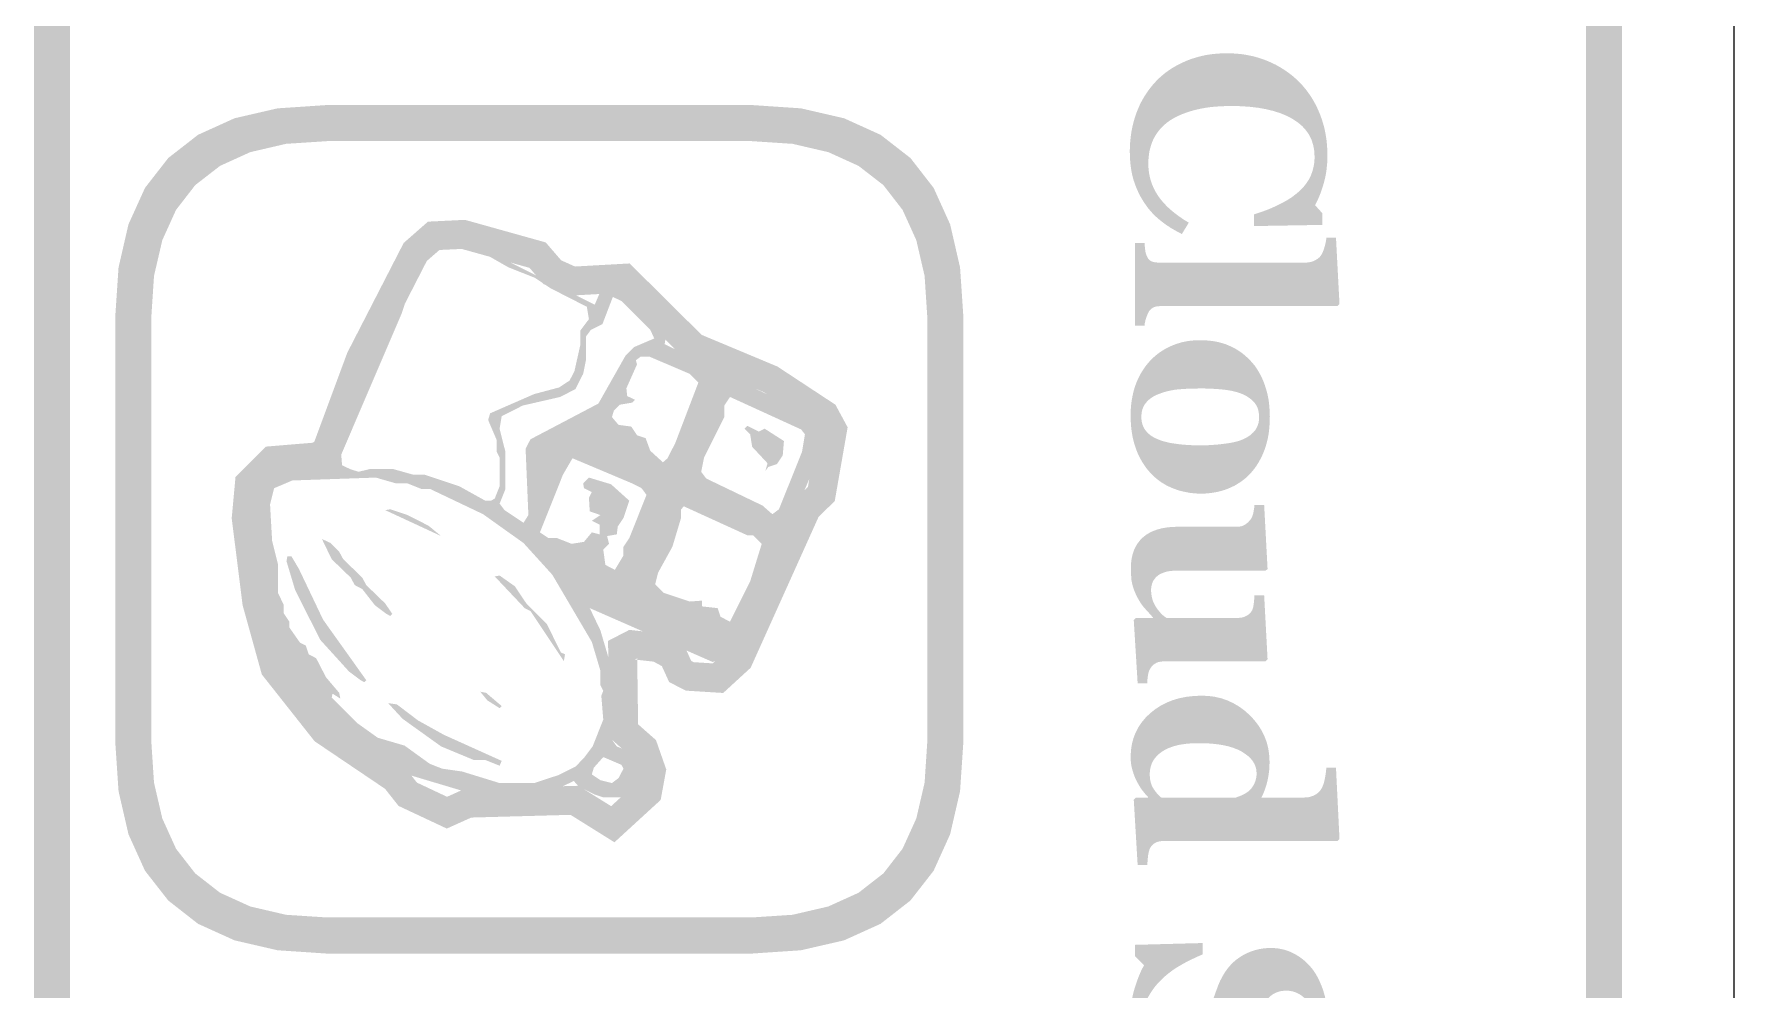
# Model space of a CAD drawing. Header units: millimetres. Extents: x 6 to 297, y 55 to 451.
# Drawn here: x 275.2 to 294.04, y 347.1 to 357.69 of the extents above; entities that cross this region are included whole.
import ezdxf

# ---------------------------------------------------------------- set-up
doc = ezdxf.new("R2010")
doc.units = ezdxf.units.MM
doc.layers.add('CUT', color=1, linetype='Continuous')
doc.layers.add('RASTER', color=7, linetype='Continuous')

msp = doc.modelspace()

# ---------------------------------------------------------------- hatches: boundary and pattern name
at = {"layer": 'RASTER'}
h = msp.add_hatch(color=7, dxfattribs=at)
h.paths.add_polyline_path([(290.6, 383), (291.116, 382.966), (291.563, 382.862), (291.941, 382.691), (292.25, 382.45), (292.491, 382.141), (292.663, 381.763), (292.766, 381.316), (292.8, 380.8), (292.8, 323.6), (292.766, 323.084), (292.662, 322.638), (292.491, 322.259), (292.25, 321.95), (291.941, 321.709), (291.563, 321.537), (291.116, 321.434), (290.6, 321.4), (277.4, 321.4), (276.884, 321.434), (276.438, 321.537), (276.059, 321.709), (275.75, 321.95), (275.509, 322.259), (275.338, 322.638), (275.234, 323.084), (275.2, 323.6), (275.2, 380.8), (275.234, 381.316), (275.338, 381.763), (275.509, 382.141), (275.75, 382.45), (276.059, 382.691), (276.438, 382.862), (276.884, 382.966), (277.4, 383)])
h.paths.add_polyline_path([(290.6, 382.6), (277.4, 382.6), (276.978, 382.572), (276.612, 382.488), (276.303, 382.347), (276.05, 382.15), (275.853, 381.897), (275.713, 381.588), (275.628, 381.222), (275.6, 380.8), (275.6, 323.6), (275.628, 323.178), (275.713, 322.813), (275.853, 322.503), (276.05, 322.25), (276.303, 322.053), (276.612, 321.912), (276.978, 321.828), (277.4, 321.8), (290.6, 321.8), (291.022, 321.828), (291.388, 321.912), (291.697, 322.053), (291.95, 322.25), (292.147, 322.503), (292.287, 322.813), (292.372, 323.178), (292.4, 323.6), (292.4, 380.8), (292.372, 381.222), (292.287, 381.588), (292.147, 381.897), (291.95, 382.15), (291.697, 382.347), (291.388, 382.488), (291.022, 382.572), (290.6, 382.6)], flags=0)
for points in [[(287.344, 356.387), (287.345, 356.443), (287.349, 356.499), (287.355, 356.554), (287.363, 356.608), (287.373, 356.661), (287.386, 356.713), (287.401, 356.764), (287.418, 356.814), (287.438, 356.863), (287.459, 356.911), (287.483, 356.956), (287.509, 357.001), (287.537, 357.043), (287.567, 357.084), (287.599, 357.124), (287.633, 357.161), (287.668, 357.197), (287.706, 357.23), (287.745, 357.262), (287.787, 357.291), (287.83, 357.319), (287.876, 357.344), (287.924, 357.368), (287.973, 357.39), (288.025, 357.41), (288.077, 357.426), (288.131, 357.441), (288.186, 357.453), (288.243, 357.462), (288.3, 357.468), (288.359, 357.472), (288.42, 357.473), (288.479, 357.472), (288.538, 357.468), (288.596, 357.462), (288.652, 357.452), (288.708, 357.441), (288.762, 357.426), (288.815, 357.409), (288.867, 357.389), (288.918, 357.367), (288.967, 357.343), (289.014, 357.316), (289.059, 357.288), (289.103, 357.257), (289.145, 357.225), (289.185, 357.19), (289.224, 357.153), (289.26, 357.114), (289.294, 357.074), (289.325, 357.032), (289.355, 356.988), (289.383, 356.942), (289.408, 356.895), (289.432, 356.845), (289.453, 356.794), (289.472, 356.741), (289.489, 356.687), (289.503, 356.633), (289.514, 356.577), (289.523, 356.52), (289.529, 356.463), (289.533, 356.405), (289.534, 356.346), (289.534, 356.303), (289.532, 356.261), (289.528, 356.22), (289.524, 356.18), (289.518, 356.141), (289.511, 356.104), (289.502, 356.067), (289.493, 356.031), (289.482, 355.996), (289.471, 355.962), (289.46, 355.93), (289.448, 355.899), (289.436, 355.87), (289.424, 355.842), (289.411, 355.816), (289.398, 355.79), (289.479, 355.7), (289.479, 355.572), (288.72, 355.559), (288.72, 355.688), (288.804, 355.716), (288.882, 355.745), (288.954, 355.776), (289.021, 355.809), (289.082, 355.842), (289.137, 355.877), (289.186, 355.914), (289.23, 355.951), (289.268, 355.991), (289.301, 356.033), (289.329, 356.076), (289.352, 356.122), (289.369, 356.17), (289.382, 356.22), (289.39, 356.272), (289.392, 356.326), (289.388, 356.393), (289.377, 356.456), (289.358, 356.514), (289.332, 356.569), (289.297, 356.619), (289.256, 356.665), (289.207, 356.707), (289.15, 356.745), (289.086, 356.779), (289.016, 356.808), (288.94, 356.833), (288.858, 356.853), (288.77, 356.869), (288.676, 356.88), (288.576, 356.887), (288.469, 356.889), (288.409, 356.888), (288.35, 356.886), (288.294, 356.882), (288.24, 356.877), (288.188, 356.87), (288.139, 356.861), (288.092, 356.851), (288.047, 356.84), (288.004, 356.827), (287.963, 356.813), (287.925, 356.799), (287.889, 356.783), (287.855, 356.767), (287.822, 356.749), (287.793, 356.731), (287.765, 356.712), (287.738, 356.69), (287.713, 356.667), (287.69, 356.644), (287.668, 356.619), (287.649, 356.594), (287.631, 356.567), (287.615, 356.539), (287.601, 356.511), (287.589, 356.482), (287.579, 356.452), (287.57, 356.421), (287.562, 356.389), (287.557, 356.357), (287.553, 356.323), (287.55, 356.289), (287.549, 356.255), (287.551, 356.204), (287.556, 356.155), (287.565, 356.107), (287.577, 356.061), (287.593, 356.016), (287.612, 355.972), (287.635, 355.93), (287.661, 355.889), (287.69, 355.85), (287.724, 355.811), (287.76, 355.773), (287.801, 355.736), (287.845, 355.7), (287.892, 355.665), (287.943, 355.63), (287.998, 355.597), (287.921, 355.471), (287.89, 355.487), (287.859, 355.504), (287.829, 355.521), (287.799, 355.538), (287.771, 355.557), (287.743, 355.575), (287.717, 355.595), (287.691, 355.615), (287.666, 355.635), (287.642, 355.656), (287.618, 355.678), (287.596, 355.701), (287.575, 355.725), (287.554, 355.749), (287.534, 355.775), (287.516, 355.801), (287.496, 355.83), (287.478, 355.86), (287.46, 355.891), (287.444, 355.922), (287.429, 355.955), (287.415, 355.988), (287.402, 356.022), (287.39, 356.056), (287.379, 356.092), (287.37, 356.129), (287.362, 356.168), (287.356, 356.209), (287.351, 356.251), (287.347, 356.294), (287.345, 356.34), (287.344, 356.387)], [(287.4, 354.454), (287.4, 355.373), (287.507, 355.373), (287.508, 355.363), (287.508, 355.354), (287.509, 355.345), (287.51, 355.335), (287.511, 355.326), (287.512, 355.317), (287.513, 355.308), (287.514, 355.299), (287.515, 355.29), (287.517, 355.281), (287.518, 355.273), (287.52, 355.265), (287.522, 355.257), (287.524, 355.25), (287.526, 355.242), (287.529, 355.235), (287.534, 355.224), (287.539, 355.214), (287.544, 355.204), (287.55, 355.196), (287.557, 355.188), (287.564, 355.182), (287.571, 355.176), (287.579, 355.171), (287.588, 355.167), (287.597, 355.164), (287.607, 355.161), (287.618, 355.159), (287.629, 355.157), (287.641, 355.156), (287.653, 355.155), (287.667, 355.155), (289.29, 355.155), (289.303, 355.155), (289.317, 355.156), (289.33, 355.158), (289.343, 355.16), (289.356, 355.163), (289.369, 355.167), (289.381, 355.172), (289.393, 355.177), (289.404, 355.183), (289.415, 355.19), (289.425, 355.196), (289.435, 355.204), (289.444, 355.212), (289.452, 355.22), (289.459, 355.229), (289.465, 355.238), (289.47, 355.246), (289.475, 355.255), (289.48, 355.264), (289.484, 355.275), (289.489, 355.286), (289.493, 355.299), (289.498, 355.312), (289.502, 355.327), (289.506, 355.341), (289.51, 355.356), (289.513, 355.369), (289.516, 355.383), (289.518, 355.395), (289.52, 355.408), (289.522, 355.42), (289.523, 355.431), (289.629, 355.431), (289.668, 354.695), (289.644, 354.673), (287.686, 354.673), (287.672, 354.672), (287.66, 354.671), (287.648, 354.67), (287.637, 354.668), (287.626, 354.665), (287.616, 354.662), (287.606, 354.658), (287.598, 354.654), (287.59, 354.648), (287.582, 354.643), (287.575, 354.636), (287.568, 354.629), (287.561, 354.621), (287.555, 354.612), (287.55, 354.602), (287.545, 354.592), (287.542, 354.585), (287.539, 354.577), (287.536, 354.57), (287.533, 354.562), (287.53, 354.554), (287.527, 354.546), (287.524, 354.539), (287.522, 354.531), (287.519, 354.522), (287.517, 354.514), (287.515, 354.505), (287.513, 354.495), (287.511, 354.486), (287.509, 354.476), (287.508, 354.465), (287.507, 354.454)], [(287.431, 350.495), (287.388, 351.194), (287.409, 351.216), (287.601, 351.216), (287.601, 351.224), (287.589, 351.237), (287.578, 351.249), (287.567, 351.261), (287.556, 351.274), (287.545, 351.286), (287.534, 351.298), (287.523, 351.31), (287.512, 351.322), (287.501, 351.334), (287.491, 351.347), (287.481, 351.36), (287.471, 351.374), (287.461, 351.388), (287.452, 351.404), (287.443, 351.419), (287.434, 351.435), (287.424, 351.454), (287.415, 351.472), (287.407, 351.49), (287.399, 351.508), (287.392, 351.526), (287.386, 351.543), (287.38, 351.56), (287.375, 351.577), (287.371, 351.594), (287.367, 351.614), (287.363, 351.635), (287.361, 351.659), (287.359, 351.684), (287.357, 351.711), (287.356, 351.74), (287.356, 351.771), (287.358, 351.824), (287.364, 351.875), (287.375, 351.922), (287.389, 351.966), (287.408, 352.007), (287.431, 352.044), (287.458, 352.079), (287.489, 352.11), (287.524, 352.138), (287.563, 352.162), (287.605, 352.182), (287.65, 352.198), (287.699, 352.211), (287.751, 352.22), (287.807, 352.226), (287.866, 352.228), (288.525, 352.228), (288.539, 352.228), (288.552, 352.229), (288.565, 352.231), (288.577, 352.233), (288.588, 352.236), (288.599, 352.24), (288.609, 352.245), (288.618, 352.25), (288.627, 352.256), (288.635, 352.262), (288.644, 352.268), (288.652, 352.275), (288.66, 352.283), (288.667, 352.291), (288.675, 352.299), (288.682, 352.308), (288.687, 352.316), (288.692, 352.324), (288.696, 352.333), (288.701, 352.342), (288.704, 352.352), (288.708, 352.362), (288.711, 352.373), (288.713, 352.385), (288.716, 352.396), (288.718, 352.407), (288.719, 352.418), (288.721, 352.429), (288.723, 352.44), (288.724, 352.45), (288.725, 352.46), (288.726, 352.47), (288.833, 352.47), (288.871, 351.759), (288.849, 351.743), (287.875, 351.743), (287.838, 351.742), (287.804, 351.739), (287.773, 351.735), (287.744, 351.729), (287.717, 351.72), (287.693, 351.71), (287.671, 351.699), (287.652, 351.685), (287.635, 351.67), (287.621, 351.653), (287.608, 351.636), (287.598, 351.616), (287.59, 351.596), (287.585, 351.574), (287.581, 351.551), (287.58, 351.526), (287.581, 351.501), (287.584, 351.475), (287.588, 351.451), (287.594, 351.427), (287.601, 351.404), (287.611, 351.382), (287.622, 351.36), (287.634, 351.339), (287.648, 351.319), (287.662, 351.301), (287.676, 351.284), (287.69, 351.268), (287.705, 351.253), (287.72, 351.24), (287.735, 351.229), (287.75, 351.219), (288.54, 351.219), (288.552, 351.219), (288.564, 351.22), (288.576, 351.221), (288.587, 351.223), (288.598, 351.226), (288.609, 351.229), (288.619, 351.233), (288.629, 351.238), (288.639, 351.243), (288.648, 351.248), (288.657, 351.254), (288.665, 351.261), (288.673, 351.268), (288.68, 351.276), (288.687, 351.284), (288.693, 351.293), (288.698, 351.3), (288.702, 351.308), (288.705, 351.316), (288.708, 351.325), (288.711, 351.335), (288.713, 351.346), (288.715, 351.357), (288.717, 351.369), (288.718, 351.381), (288.72, 351.393), (288.721, 351.406), (288.722, 351.418), (288.723, 351.431), (288.724, 351.444), (288.725, 351.456), (288.726, 351.469), (288.833, 351.469), (288.871, 350.759), (288.849, 350.737), (287.718, 350.737), (287.705, 350.736), (287.693, 350.735), (287.682, 350.734), (287.67, 350.731), (287.66, 350.729), (287.65, 350.725), (287.64, 350.721), (287.631, 350.716), (287.622, 350.711), (287.613, 350.705), (287.605, 350.698), (287.598, 350.691), (287.59, 350.683), (287.583, 350.675), (287.576, 350.666), (287.57, 350.656), (287.566, 350.649), (287.562, 350.641), (287.558, 350.633), (287.555, 350.624), (287.552, 350.615), (287.55, 350.605), (287.548, 350.594), (287.546, 350.584), (287.544, 350.572), (287.543, 350.561), (287.542, 350.55), (287.54, 350.539), (287.54, 350.528), (287.539, 350.517), (287.538, 350.506), (287.538, 350.495)], [(287.344, 346.738), (287.345, 346.785), (287.347, 346.831), (287.351, 346.877), (287.356, 346.922), (287.363, 346.966), (287.371, 347.009), (287.38, 347.051), (287.391, 347.093), (287.403, 347.133), (287.416, 347.172), (287.429, 347.209), (287.442, 347.245), (287.457, 347.279), (287.471, 347.312), (287.487, 347.343), (287.503, 347.372), (287.4, 347.473), (287.4, 347.597), (288.151, 347.617), (288.151, 347.491), (288.125, 347.48), (288.097, 347.468), (288.07, 347.455), (288.042, 347.442), (288.013, 347.428), (287.984, 347.414), (287.955, 347.398), (287.926, 347.382), (287.897, 347.365), (287.868, 347.348), (287.84, 347.33), (287.813, 347.311), (287.787, 347.292), (287.762, 347.272), (287.737, 347.251), (287.713, 347.23), (287.69, 347.207), (287.667, 347.184), (287.645, 347.16), (287.624, 347.135), (287.605, 347.11), (287.587, 347.084), (287.57, 347.057), (287.554, 347.03), (287.539, 347.002), (287.527, 346.972), (287.516, 346.942), (287.508, 346.91), (287.501, 346.877), (287.496, 346.843), (287.493, 346.808), (287.492, 346.771), (287.494, 346.723), (287.498, 346.677), (287.506, 346.635), (287.517, 346.595), (287.53, 346.559), (287.547, 346.525), (287.567, 346.494), (287.59, 346.466), (287.615, 346.441), (287.642, 346.419), (287.67, 346.401), (287.7, 346.386), (287.731, 346.375), (287.764, 346.366), (287.799, 346.361), (287.835, 346.36), (287.865, 346.361), (287.893, 346.365), (287.921, 346.372), (287.947, 346.382), (287.972, 346.395), (287.996, 346.41), (288.018, 346.429), (288.039, 346.45), (288.06, 346.474), (288.079, 346.501), (288.098, 346.531), (288.116, 346.565), (288.134, 346.601), (288.151, 346.641), (288.167, 346.683), (288.182, 346.729), (288.192, 346.759), (288.202, 346.789), (288.211, 346.818), (288.22, 346.847), (288.229, 346.875), (288.238, 346.902), (288.247, 346.929), (288.255, 346.955), (288.264, 346.981), (288.272, 347.006), (288.281, 347.031), (288.29, 347.055), (288.298, 347.079), (288.307, 347.103), (288.316, 347.126), (288.324, 347.149), (288.346, 347.2), (288.371, 347.247), (288.397, 347.291), (288.426, 347.332), (288.457, 347.369), (288.49, 347.403), (288.525, 347.433), (288.563, 347.46), (288.602, 347.484), (288.643, 347.505), (288.685, 347.523), (288.728, 347.537), (288.771, 347.548), (288.817, 347.556), (288.863, 347.561), (288.91, 347.562), (288.941, 347.561), (288.97, 347.559), (289, 347.555), (289.029, 347.549), (289.059, 347.542), (289.087, 347.533), (289.116, 347.522), (289.144, 347.51), (289.172, 347.496), (289.199, 347.48), (289.225, 347.463), (289.25, 347.445), (289.275, 347.425), (289.299, 347.403), (289.323, 347.38), (289.345, 347.356), (289.366, 347.331), (289.385, 347.304), (289.404, 347.276), (289.421, 347.246), (289.438, 347.214), (289.453, 347.18), (289.468, 347.145), (289.482, 347.108), (289.494, 347.07), (289.505, 347.031), (289.514, 346.991), (289.521, 346.951), (289.527, 346.909), (289.531, 346.867), (289.533, 346.824), (289.534, 346.78), (289.534, 346.737), (289.531, 346.695), (289.528, 346.654), (289.522, 346.613), (289.516, 346.573), (289.507, 346.533), (289.498, 346.494), (289.487, 346.456), (289.475, 346.42), (289.463, 346.385), (289.451, 346.352), (289.439, 346.322), (289.427, 346.293), (289.415, 346.266), (289.403, 346.242), (289.391, 346.219), (289.479, 346.13), (289.479, 346.002), (288.77, 345.991), (288.77, 346.117), (288.798, 346.128), (288.827, 346.139), (288.856, 346.152), (288.885, 346.164), (288.914, 346.177), (288.944, 346.191), (288.974, 346.205), (289.003, 346.22), (289.032, 346.235), (289.06, 346.25), (289.087, 346.265), (289.113, 346.281), (289.137, 346.297), (289.16, 346.312), (289.181, 346.329), (289.202, 346.345), (289.222, 346.363), (289.242, 346.382), (289.261, 346.402), (289.278, 346.422), (289.295, 346.443), (289.31, 346.465), (289.324, 346.487), (289.337, 346.511), (289.349, 346.534), (289.359, 346.559), (289.368, 346.585), (289.375, 346.612), (289.381, 346.64), (289.385, 346.669), (289.387, 346.699), (289.388, 346.73), (289.386, 346.769), (289.382, 346.806), (289.375, 346.841), (289.365, 346.874), (289.353, 346.905), (289.338, 346.935), (289.319, 346.963), (289.298, 346.989), (289.275, 347.012), (289.251, 347.033), (289.225, 347.05), (289.198, 347.064), (289.17, 347.075), (289.141, 347.083), (289.11, 347.088), (289.077, 347.089), (289.047, 347.088), (289.018, 347.084), (288.99, 347.077), (288.964, 347.067), (288.939, 347.055), (288.916, 347.04), (288.894, 347.022), (288.874, 347.002), (288.854, 346.979), (288.835, 346.952), (288.817, 346.923), (288.799, 346.89), (288.782, 346.855), (288.766, 346.816), (288.75, 346.775), (288.734, 346.73), (288.725, 346.703), (288.716, 346.676), (288.707, 346.648), (288.698, 346.621), (288.689, 346.593), (288.68, 346.565), (288.67, 346.537), (288.661, 346.509), (288.652, 346.481), (288.643, 346.454), (288.634, 346.428), (288.625, 346.403), (288.617, 346.378), (288.608, 346.354), (288.599, 346.331), (288.591, 346.308), (288.569, 346.257), (288.546, 346.209), (288.521, 346.163), (288.493, 346.121), (288.464, 346.083), (288.433, 346.047), (288.4, 346.015), (288.365, 345.985), (288.327, 345.959), (288.288, 345.937), (288.247, 345.918), (288.203, 345.902), (288.157, 345.89), (288.109, 345.882), (288.059, 345.877), (288.006, 345.875), (287.973, 345.876), (287.94, 345.879), (287.907, 345.884), (287.874, 345.891), (287.841, 345.899), (287.809, 345.91), (287.777, 345.923), (287.746, 345.938), (287.715, 345.954), (287.685, 345.972), (287.657, 345.991), (287.63, 346.012), (287.605, 346.034), (287.581, 346.057), (287.558, 346.082), (287.536, 346.108), (287.514, 346.138), (287.493, 346.169), (287.473, 346.201), (287.455, 346.234), (287.437, 346.269), (287.422, 346.304), (287.407, 346.341), (287.394, 346.379), (287.382, 346.418), (287.372, 346.459), (287.364, 346.501), (287.357, 346.545), (287.351, 346.591), (287.347, 346.638), (287.345, 346.687), (287.344, 346.738)]]:
    msp.add_hatch(color=7, dxfattribs=at).paths.add_polyline_path(points)
h = msp.add_hatch(color=7, dxfattribs=at)
h.paths.add_polyline_path([(283.15, 356.9), (283.701, 356.863), (284.178, 356.753), (284.582, 356.57), (284.913, 356.313), (285.17, 355.982), (285.353, 355.578), (285.463, 355.101), (285.5, 354.55), (285.5, 349.85), (285.463, 349.299), (285.353, 348.822), (285.17, 348.418), (284.913, 348.088), (284.582, 347.83), (284.178, 347.647), (283.701, 347.537), (283.15, 347.5), (278.45, 347.5), (277.899, 347.537), (277.422, 347.647), (277.018, 347.83), (276.688, 348.088), (276.43, 348.418), (276.247, 348.822), (276.137, 349.299), (276.1, 349.85), (276.1, 354.55), (276.137, 355.101), (276.247, 355.578), (276.43, 355.982), (276.688, 356.313), (277.018, 356.57), (277.422, 356.753), (277.899, 356.863), (278.45, 356.9)])
h.paths.add_polyline_path([(283.15, 356.5), (278.45, 356.5), (277.993, 356.47), (277.597, 356.378), (277.262, 356.226), (276.987, 356.013), (276.774, 355.738), (276.622, 355.403), (276.53, 355.007), (276.5, 354.55), (276.5, 349.85), (276.53, 349.393), (276.622, 348.997), (276.774, 348.662), (276.987, 348.388), (277.262, 348.174), (277.597, 348.022), (277.993, 347.93), (278.45, 347.9), (283.15, 347.9), (283.607, 347.93), (284.003, 348.022), (284.338, 348.174), (284.613, 348.388), (284.826, 348.662), (284.978, 348.997), (285.07, 349.393), (285.1, 349.85), (285.1, 354.55), (285.07, 355.007), (284.978, 355.403), (284.826, 355.738), (284.613, 356.013), (284.338, 356.226), (284.003, 356.378), (283.607, 356.47), (283.15, 356.5)], flags=0)
h = msp.add_hatch(color=7, dxfattribs=at)
h.paths.add_polyline_path([(284.217, 353.33), (284.074, 352.512), (283.896, 352.34), (283.142, 350.666), (282.838, 350.387), (282.423, 350.413), (282.239, 350.508), (282.158, 350.685), (282.067, 350.734), (281.859, 350.757), (281.885, 350.77), (281.895, 350.04), (282.093, 349.865), (282.207, 349.54), (282.145, 349.202), (281.633, 348.733), (281.146, 349.037), (280.046, 349.007), (279.775, 348.885), (279.24, 349.136), (279.091, 349.325), (278.31, 349.852), (277.725, 350.592), (277.512, 351.359), (277.391, 352.323), (277.433, 352.778), (277.77, 353.116), (278.289, 353.159), (278.307, 353.171), (278.672, 354.156), (279.297, 355.372), (279.566, 355.608), (279.976, 355.628), (280.871, 355.378), (281.042, 355.18), (281.195, 355.111), (281.801, 355.145), (282.599, 354.354), (283.439, 354.003), (284.082, 353.58)])
h.paths.add_polyline_path([(283.883, 353.276), (283.839, 353.357), (283.288, 353.719), (282.418, 354.083), (281.677, 354.818), (281.135, 354.788), (280.846, 354.917), (280.692, 355.096), (279.94, 355.306), (279.693, 355.294), (279.553, 355.172), (278.965, 354.026), (278.571, 352.962), (278.397, 352.847), (277.914, 352.806), (277.741, 352.633), (277.712, 352.329), (277.827, 351.422), (278.016, 350.74), (278.53, 350.089), (279.312, 349.562), (279.444, 349.394), (279.778, 349.237), (279.973, 349.325), (281.234, 349.359), (281.596, 349.133), (281.85, 349.366), (281.877, 349.514), (281.819, 349.68), (281.577, 349.894), (281.562, 350.964), (281.798, 351.086), (282.164, 351.045), (282.405, 350.916), (282.484, 350.741), (282.51, 350.728), (282.722, 350.715), (282.877, 350.858), (283.629, 352.528), (283.777, 352.67), (283.883, 353.276)], flags=0)
h = msp.add_hatch(color=7, dxfattribs=at)
h.paths.add_polyline_path([(283.957, 353.306), (283.967, 353.188), (283.839, 352.868), (283.105, 351.145), (282.923, 350.816), (282.722, 350.73), (281.359, 351.327), (281.477, 351.081), (281.637, 350.539), (281.669, 350.124), (281.605, 349.868), (281.659, 349.795), (281.838, 349.718), (281.892, 349.645), (281.892, 349.453), (281.806, 349.284), (281.701, 349.23), (281.509, 349.23), (281.414, 349.262), (281.244, 349.348), (281.181, 349.412), (280.871, 349.262), (280.711, 349.23), (280.36, 349.23), (280.296, 349.262), (279.977, 349.294), (279.339, 349.485), (279.042, 349.635), (278.595, 349.954), (278.244, 350.306), (278.053, 350.593), (277.871, 350.953), (277.775, 351.273), (277.743, 351.592), (277.711, 351.656), (277.711, 351.847), (277.647, 352.166), (277.647, 352.613), (277.733, 352.782), (277.935, 352.9), (278.445, 352.9), (278.487, 352.923), (278.86, 353.826), (279.285, 354.742), (279.307, 354.688), (279.275, 354.592), (278.605, 353.028), (278.614, 352.91), (278.701, 352.868), (278.796, 352.837), (278.924, 352.868), (279.179, 352.868), (279.403, 352.805), (279.53, 352.805), (279.913, 352.677), (280.201, 352.517), (280.264, 352.517), (280.306, 352.54), (280.36, 352.677), (280.36, 352.996), (280.328, 353.06), (280.328, 353.188), (280.233, 353.411), (280.255, 353.485), (280.743, 353.698), (281.021, 353.772), (281.136, 353.848), (281.19, 353.954), (281.254, 354.241), (281.254, 354.401), (281.35, 354.528), (281.327, 354.665), (280.925, 354.87), (280.753, 354.985), (280.456, 355.103), (280.233, 355.23), (280.073, 355.294), (279.977, 355.294), (279.85, 355.358), (279.754, 355.358), (279.648, 355.304), (279.553, 355.208), (279.317, 354.761), (279.339, 354.879), (279.521, 355.24), (279.617, 355.336), (279.722, 355.39), (279.913, 355.39), (280.201, 355.294), (281.414, 354.688), (281.5, 354.889), (281.669, 354.911), (281.851, 354.774), (281.883, 354.71), (282.093, 354.506), (282.202, 354.327), (282.189, 354.251), (283.817, 353.453), (283.913, 353.389)])
h.paths.add_polyline_path([(283.744, 353.252), (283.702, 353.306), (282.914, 353.666), (282.85, 353.571), (282.85, 353.443), (282.626, 352.996), (282.594, 352.837), (282.649, 352.763), (283.274, 352.463), (283.383, 352.367), (283.456, 352.422), (283.712, 353.06)], flags=0)
h.paths.add_polyline_path([(283.511, 353.178), (283.498, 353.019), (283.434, 352.923), (283.338, 352.891), (283.306, 352.846), (283.329, 352.932), (283.159, 353.114), (283.137, 353.252), (283.073, 353.315), (283.105, 353.347), (283.233, 353.283), (283.297, 353.315)], flags=0)
h.paths.add_polyline_path([(283.265, 352.039), (283.169, 352.134), (283.105, 352.134), (282.403, 352.454), (282.371, 352.422), (282.371, 352.326), (282.275, 352.007), (282.116, 351.719), (282.084, 351.592), (282.18, 351.496), (282.467, 351.4), (282.604, 351.41), (282.604, 351.346), (282.776, 351.327), (282.808, 351.231), (282.914, 351.177), (283.137, 351.624)], flags=0)
h.paths.add_polyline_path([(282.563, 353.826), (282.467, 353.922), (282.02, 354.113), (281.924, 354.113), (281.87, 354.072), (281.883, 354.027), (281.765, 353.762), (281.774, 353.676), (281.86, 353.635), (281.828, 353.603), (281.691, 353.58), (281.627, 353.516), (281.605, 353.443), (281.678, 353.357), (281.819, 353.338), (281.883, 353.242), (281.978, 353.21), (282.03, 353.07), (282.17, 352.942), (282.221, 352.987), (282.307, 353.156)], flags=0)
h.paths.add_polyline_path([(282.074, 354.314), (282.03, 354.41), (281.71, 354.729), (281.615, 354.774), (281.5, 354.474), (281.372, 354.41), (281.318, 354.337), (281.318, 354.081), (281.286, 353.922), (281.2, 353.753), (281.031, 353.666), (280.616, 353.571), (280.383, 353.453), (280.36, 353.315), (280.424, 353.06), (280.424, 352.645), (280.36, 352.485), (280.415, 352.412), (280.625, 352.272), (280.679, 352.358), (280.648, 353.092), (280.702, 353.197), (281.455, 353.593), (281.755, 354.123), (281.851, 354.219)], flags=0)
h.paths.add_polyline_path([(281.988, 352.581), (281.934, 352.655), (281.828, 352.709), (281.168, 352.987), (281.062, 352.805), (280.807, 352.166), (280.903, 352.102), (280.999, 352.102), (281.158, 352.039), (281.295, 352.061), (281.382, 352.166), (281.468, 352.144), (281.468, 352.252), (281.382, 352.294), (281.477, 352.358), (281.359, 352.399), (281.35, 352.549), (281.382, 352.613), (281.295, 352.655), (281.286, 352.709), (281.35, 352.773), (281.595, 352.699), (281.797, 352.517), (281.733, 352.326), (281.669, 352.23), (281.659, 352.144), (281.551, 352.125), (281.573, 352.039), (281.509, 351.975), (281.532, 351.806), (281.637, 351.751), (281.733, 351.911), (281.733, 352.007), (281.797, 352.102)], flags=0)
h.paths.add_polyline_path([(281.733, 349.549), (281.71, 349.591), (281.509, 349.677), (281.404, 349.559), (281.382, 349.485), (281.477, 349.421), (281.605, 349.389), (281.678, 349.444)], flags=0)
h.paths.add_polyline_path([(281.509, 350.411), (281.477, 350.475), (281.477, 350.634), (281.382, 350.953), (280.944, 351.697), (280.625, 352.048), (280.178, 352.367), (279.594, 352.645), (279.498, 352.645), (279.339, 352.709), (279.211, 352.709), (278.988, 352.773), (278.062, 352.741), (277.861, 352.655), (277.816, 352.476), (277.839, 352.071), (277.903, 351.815), (277.903, 351.496), (277.966, 351.368), (277.966, 351.273), (278.03, 351.177), (278.03, 351.113), (278.148, 350.944), (278.212, 350.912), (278.244, 350.816), (278.327, 350.772), (278.436, 350.561), (278.582, 350.389), (278.595, 350.325), (278.509, 350.379), (278.499, 350.337), (278.787, 350.05), (279.01, 349.891), (279.307, 349.804), (279.585, 349.603), (279.722, 349.549), (279.945, 349.517), (280.36, 349.389), (280.743, 349.389), (281.008, 349.476), (281.2, 349.571), (281.295, 349.667), (281.391, 349.795), (281.509, 350.092), (281.487, 350.357)], flags=0)
h.paths.add_polyline_path([(281.085, 350.816), (281.072, 350.74), (280.702, 351.295), (280.638, 351.327), (280.306, 351.678), (280.36, 351.688), (280.529, 351.569), (280.657, 351.378), (280.881, 351.155), (281.04, 350.835)], flags=0)
h.paths.add_polyline_path([(280.383, 350.242), (280.36, 350.219), (280.223, 350.306), (280.146, 350.401), (280.21, 350.389)], flags=0)
h.paths.add_polyline_path([(280.383, 349.635), (280.36, 349.581), (280.201, 349.645), (280.073, 349.645), (279.712, 349.795), (279.285, 350.101), (279.125, 350.274), (279.221, 350.261), (279.457, 350.082), (279.744, 349.923)], flags=0)
h.paths.add_polyline_path([(279.712, 352.125), (279.093, 352.412), (279.147, 352.422), (279.339, 352.358), (279.572, 352.24)], flags=0)
h.paths.add_polyline_path([(279.17, 351.263), (279.147, 351.241), (279.106, 351.263), (278.978, 351.359), (278.838, 351.538), (278.755, 351.582), (278.71, 351.665), (278.499, 351.869), (278.391, 352.093), (278.487, 352.048), (278.582, 351.952), (278.627, 351.869), (278.838, 351.665), (278.882, 351.582), (279.093, 351.378)], flags=0)
h.paths.add_polyline_path([(278.882, 350.529), (278.86, 350.507), (278.819, 350.529), (278.691, 350.625), (278.372, 350.976), (278.094, 351.528), (277.998, 351.847), (278.008, 351.901), (278.053, 351.901), (278.136, 351.761), (278.404, 351.199)], flags=0)
h = msp.add_hatch(color=7, dxfattribs=at)
h.paths.add_polyline_path([(288.68, 352.818), (288.654, 352.792), (288.627, 352.767), (288.599, 352.744), (288.569, 352.723), (288.538, 352.703), (288.506, 352.684), (288.473, 352.668), (288.439, 352.653), (288.403, 352.639), (288.367, 352.628), (288.33, 352.618), (288.292, 352.61), (288.254, 352.604), (288.214, 352.599), (288.175, 352.596), (288.134, 352.596), (288.094, 352.596), (288.054, 352.599), (288.015, 352.603), (287.976, 352.61), (287.938, 352.618), (287.9, 352.627), (287.863, 352.639), (287.827, 352.652), (287.792, 352.667), (287.757, 352.683), (287.725, 352.702), (287.693, 352.721), (287.663, 352.743), (287.634, 352.766), (287.606, 352.79), (287.58, 352.817), (287.554, 352.846), (287.528, 352.877), (287.505, 352.91), (287.483, 352.944), (287.463, 352.979), (287.444, 353.015), (287.427, 353.053), (287.412, 353.093), (287.398, 353.134), (287.386, 353.176), (287.376, 353.22), (287.368, 353.265), (287.361, 353.311), (287.357, 353.359), (287.354, 353.409), (287.353, 353.46), (287.354, 353.504), (287.356, 353.547), (287.36, 353.59), (287.366, 353.631), (287.373, 353.672), (287.382, 353.712), (287.392, 353.751), (287.404, 353.789), (287.418, 353.826), (287.433, 353.862), (287.45, 353.896), (287.468, 353.93), (287.489, 353.963), (287.51, 353.994), (287.533, 354.025), (287.558, 354.054), (287.583, 354.082), (287.61, 354.107), (287.638, 354.131), (287.668, 354.154), (287.699, 354.175), (287.731, 354.195), (287.765, 354.213), (287.801, 354.23), (287.837, 354.245), (287.875, 354.258), (287.914, 354.27), (287.954, 354.279), (287.994, 354.286), (288.036, 354.291), (288.079, 354.294), (288.124, 354.295), (288.167, 354.294), (288.209, 354.291), (288.25, 354.287), (288.29, 354.281), (288.328, 354.273), (288.365, 354.263), (288.402, 354.252), (288.436, 354.238), (288.47, 354.223), (288.503, 354.207), (288.535, 354.188), (288.566, 354.168), (288.596, 354.146), (288.625, 354.122), (288.653, 354.096), (288.68, 354.069), (288.705, 354.041), (288.729, 354.012), (288.751, 353.981), (288.771, 353.948), (288.79, 353.914), (288.808, 353.878), (288.824, 353.841), (288.839, 353.802), (288.852, 353.761), (288.864, 353.72), (288.874, 353.677), (288.882, 353.634), (288.888, 353.589), (288.892, 353.542), (288.895, 353.495), (288.896, 353.447), (288.895, 353.396), (288.892, 353.347), (288.888, 353.3), (288.882, 353.254), (288.874, 353.209), (288.864, 353.167), (288.852, 353.125), (288.839, 353.085), (288.824, 353.047), (288.808, 353.01), (288.79, 352.975), (288.771, 352.941), (288.751, 352.908), (288.729, 352.877), (288.705, 352.847), (288.68, 352.818)])
h.paths.add_polyline_path([(287.665, 353.193), (287.686, 353.185), (287.708, 353.178), (287.732, 353.171), (287.756, 353.165), (287.781, 353.159), (287.808, 353.154), (287.836, 353.15), (287.864, 353.146), (287.894, 353.142), (287.925, 353.139), (287.958, 353.136), (287.991, 353.134), (288.026, 353.132), (288.062, 353.131), (288.099, 353.13), (288.137, 353.13), (288.163, 353.13), (288.19, 353.131), (288.218, 353.132), (288.247, 353.134), (288.276, 353.136), (288.307, 353.138), (288.339, 353.141), (288.371, 353.145), (288.403, 353.149), (288.434, 353.153), (288.462, 353.158), (288.489, 353.163), (288.514, 353.169), (288.538, 353.175), (288.559, 353.182), (288.579, 353.189), (288.602, 353.198), (288.623, 353.208), (288.643, 353.219), (288.662, 353.231), (288.679, 353.243), (288.695, 353.257), (288.71, 353.271), (288.724, 353.286), (288.737, 353.302), (288.747, 353.319), (288.756, 353.338), (288.764, 353.357), (288.77, 353.377), (288.774, 353.398), (288.776, 353.42), (288.777, 353.444), (288.776, 353.469), (288.773, 353.493), (288.769, 353.516), (288.763, 353.537), (288.755, 353.557), (288.745, 353.576), (288.733, 353.594), (288.72, 353.61), (288.705, 353.625), (288.689, 353.639), (288.672, 353.653), (288.654, 353.665), (288.635, 353.677), (288.615, 353.687), (288.594, 353.697), (288.572, 353.706), (288.551, 353.713), (288.528, 353.72), (288.505, 353.726), (288.481, 353.732), (288.456, 353.737), (288.431, 353.741), (288.404, 353.745), (288.376, 353.748), (288.348, 353.751), (288.32, 353.753), (288.291, 353.755), (288.262, 353.757), (288.233, 353.758), (288.203, 353.759), (288.173, 353.76), (288.143, 353.76), (288.104, 353.76), (288.066, 353.759), (288.031, 353.759), (287.997, 353.757), (287.965, 353.756), (287.934, 353.754), (287.905, 353.752), (287.878, 353.75), (287.852, 353.747), (287.826, 353.743), (287.8, 353.738), (287.773, 353.732), (287.747, 353.726), (287.721, 353.718), (287.694, 353.709), (287.668, 353.7), (287.646, 353.691), (287.625, 353.681), (287.605, 353.671), (287.587, 353.659), (287.569, 353.646), (287.553, 353.633), (287.538, 353.619), (287.525, 353.603), (287.512, 353.587), (287.501, 353.57), (287.492, 353.551), (287.485, 353.532), (287.479, 353.511), (287.475, 353.49), (287.473, 353.467), (287.472, 353.444), (287.473, 353.422), (287.475, 353.401), (287.479, 353.381), (287.484, 353.362), (287.491, 353.344), (287.499, 353.326), (287.509, 353.309), (287.521, 353.293), (287.534, 353.277), (287.548, 353.263), (287.564, 353.249), (287.581, 353.236), (287.6, 353.224), (287.62, 353.213), (287.642, 353.203), (287.665, 353.193)], flags=0)
h = msp.add_hatch(color=7, dxfattribs=at)
h.paths.add_polyline_path([(287.431, 348.482), (287.388, 349.204), (287.409, 349.226), (287.544, 349.226), (287.546, 349.237), (287.527, 349.255), (287.509, 349.276), (287.491, 349.298), (287.474, 349.321), (287.457, 349.346), (287.441, 349.373), (287.426, 349.401), (287.411, 349.431), (287.397, 349.461), (287.386, 349.492), (287.376, 349.523), (287.368, 349.554), (287.361, 349.584), (287.357, 349.615), (287.354, 349.646), (287.353, 349.678), (287.357, 349.75), (287.367, 349.819), (287.384, 349.885), (287.408, 349.947), (287.439, 350.007), (287.477, 350.063), (287.521, 350.116), (287.573, 350.165), (287.63, 350.21), (287.691, 350.249), (287.756, 350.282), (287.825, 350.309), (287.898, 350.33), (287.975, 350.345), (288.056, 350.354), (288.141, 350.357), (288.217, 350.354), (288.29, 350.344), (288.361, 350.327), (288.428, 350.304), (288.493, 350.273), (288.555, 350.237), (288.615, 350.193), (288.671, 350.143), (288.723, 350.088), (288.768, 350.03), (288.806, 349.969), (288.837, 349.906), (288.862, 349.839), (288.879, 349.77), (288.889, 349.698), (288.893, 349.623), (288.892, 349.594), (288.891, 349.564), (288.889, 349.535), (288.886, 349.507), (288.882, 349.479), (288.877, 349.451), (288.872, 349.424), (288.866, 349.398), (288.859, 349.372), (288.851, 349.348), (288.844, 349.325), (288.836, 349.303), (288.828, 349.283), (288.82, 349.263), (288.811, 349.246), (288.802, 349.229), (289.281, 349.229), (289.294, 349.23), (289.308, 349.231), (289.321, 349.232), (289.333, 349.235), (289.346, 349.238), (289.358, 349.242), (289.371, 349.246), (289.383, 349.251), (289.394, 349.257), (289.405, 349.263), (289.415, 349.27), (289.425, 349.277), (289.434, 349.284), (289.442, 349.292), (289.45, 349.301), (289.457, 349.31), (289.464, 349.322), (289.472, 349.334), (289.478, 349.347), (289.484, 349.361), (289.49, 349.375), (289.495, 349.391), (289.499, 349.407), (289.503, 349.423), (289.506, 349.44), (289.509, 349.457), (289.512, 349.475), (289.515, 349.492), (289.517, 349.509), (289.519, 349.526), (289.521, 349.543), (289.523, 349.56), (289.629, 349.56), (289.668, 348.769), (289.644, 348.747), (287.724, 348.747), (287.71, 348.747), (287.697, 348.746), (287.684, 348.745), (287.672, 348.743), (287.661, 348.74), (287.65, 348.737), (287.64, 348.733), (287.63, 348.729), (287.621, 348.724), (287.612, 348.718), (287.604, 348.712), (287.596, 348.705), (287.589, 348.697), (287.582, 348.689), (287.576, 348.68), (287.57, 348.67), (287.566, 348.662), (287.562, 348.653), (287.559, 348.643), (287.556, 348.632), (287.553, 348.62), (287.551, 348.608), (287.548, 348.594), (287.546, 348.58), (287.545, 348.565), (287.543, 348.551), (287.542, 348.538), (287.541, 348.526), (287.54, 348.514), (287.539, 348.503), (287.538, 348.492), (287.538, 348.482)])
h.paths.add_polyline_path([(287.692, 349.229), (288.519, 349.229), (288.528, 349.232), (288.536, 349.235), (288.545, 349.238), (288.555, 349.242), (288.564, 349.245), (288.574, 349.249), (288.584, 349.253), (288.594, 349.258), (288.604, 349.263), (288.614, 349.268), (288.624, 349.274), (288.634, 349.28), (288.643, 349.286), (288.653, 349.293), (288.662, 349.301), (288.671, 349.308), (288.679, 349.316), (288.686, 349.324), (288.694, 349.333), (288.7, 349.343), (288.707, 349.353), (288.714, 349.363), (288.72, 349.375), (288.726, 349.387), (288.731, 349.399), (288.736, 349.412), (288.74, 349.425), (288.743, 349.439), (288.746, 349.453), (288.748, 349.467), (288.749, 349.482), (288.749, 349.497), (288.747, 349.533), (288.739, 349.567), (288.726, 349.6), (288.708, 349.631), (288.684, 349.66), (288.656, 349.687), (288.622, 349.713), (288.584, 349.738), (288.54, 349.76), (288.492, 349.779), (288.44, 349.795), (288.384, 349.808), (288.323, 349.818), (288.259, 349.825), (288.19, 349.83), (288.116, 349.831), (288.087, 349.831), (288.058, 349.83), (288.031, 349.829), (288.004, 349.827), (287.977, 349.825), (287.952, 349.822), (287.927, 349.818), (287.903, 349.815), (287.88, 349.81), (287.857, 349.804), (287.835, 349.798), (287.813, 349.791), (287.792, 349.783), (287.771, 349.775), (287.751, 349.765), (287.731, 349.755), (287.712, 349.744), (287.694, 349.732), (287.678, 349.72), (287.662, 349.707), (287.647, 349.693), (287.634, 349.678), (287.621, 349.662), (287.609, 349.646), (287.599, 349.629), (287.59, 349.611), (287.583, 349.592), (287.577, 349.573), (287.572, 349.552), (287.568, 349.531), (287.566, 349.509), (287.566, 349.486), (287.566, 349.464), (287.568, 349.443), (287.57, 349.423), (287.574, 349.404), (287.579, 349.386), (287.585, 349.369), (287.592, 349.353), (287.6, 349.338), (287.609, 349.323), (287.619, 349.309), (287.629, 349.295), (287.64, 349.281), (287.652, 349.268), (287.664, 349.255), (287.678, 349.242), (287.692, 349.229)], flags=0)

# ---------------------------------------------------------------- linework, layer by layer
at = {"layer": 'CUT'}
msp.add_lwpolyline([(294.04, 381.201), (294.04, 323.199)], dxfattribs=at)

doc.saveas('drawing.dxf')
